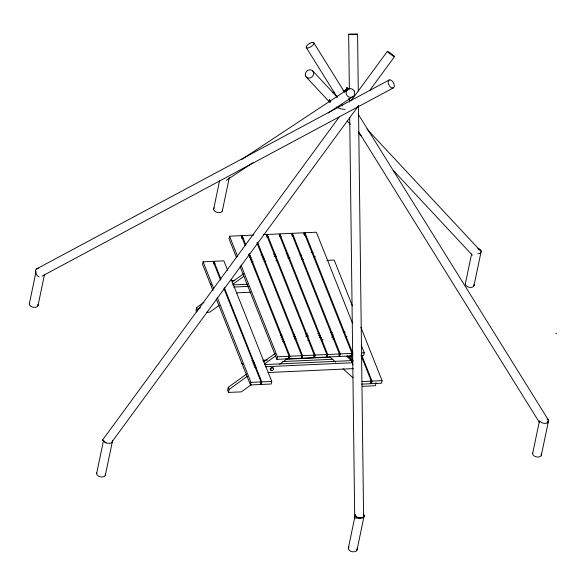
<?xml version="1.0" encoding="UTF-8"?>
<svg xmlns="http://www.w3.org/2000/svg" width="586" height="586" viewBox="0 0 586 586"><rect width="100%" height="100%" fill="white"/><g stroke="black" fill="none" stroke-linecap="round" stroke-linejoin="round"><path stroke-width="0.88" d="M345.637 90.83L345.733 90.53M29.3 303.966L36.112 271.377M37.973 305.789L44.448 274.797M96.624 473.576L103.473 440.811M105.297 475.4L112.475 441.038M213.634 209.187L219.552 180.847M220.556 280.027L213.143 261.341L203.1 261.803L202.566 264.367L212.967 290.575M203.994 302.295L196.632 307.599L196.01 310.587L196.581 312.023M197.174 311.247L197.489 309.752L196.632 307.599M222.306 211.004L229.302 177.529M213.516 263.019L213.875 261.305L223.896 260.851L227.602 270.19M253.841 235.081L229.551 236.187L229.016 238.751L236.422 257.415M241.762 237.323L242.121 235.616L245.827 244.955M246.574 374.08L228.262 387.273L227.639 390.269L228.489 392.422L241.307 391.88L251.614 384.46M228.489 392.422L229.119 389.426L228.262 387.273M266.901 236.173L267.253 234.466L278.973 233.931L326.849 354.523L326.307 357.086L314.594 357.621L313.935 355.98M326.182 354.589L327.156 357.05L338.876 356.515L339.411 353.951L291.542 233.353L279.822 233.887L279.288 236.451L281.09 236.37M223.925 288.517L261.012 381.933L260.477 384.497L250.434 384.958L250.969 382.394L217.26 297.468M292.033 235.023L292.392 233.316L304.112 232.781L351.981 353.373L351.446 355.936L339.726 356.471L339.074 354.83M231.316 279.529L271.765 381.442L271.23 384.006L261.21 384.467L261.744 381.904L224.321 287.631M248.691 254.339L289.14 356.251L288.605 358.815L276.885 359.35L277.427 356.786L241.014 265.062M303.753 234.488L304.112 232.781M304.42 235.301L304.962 232.737L316.381 232.217L352.45 323.084M256.873 242.721L301.709 355.673L301.175 358.236L289.455 358.771L289.989 356.207L249.197 253.452M263.7 234.627L266.403 234.503L314.279 355.101L313.744 357.665L302.024 358.2L302.559 355.636L257.723 242.685M314.594 357.621L315.129 355.057L267.253 234.466M327.156 357.05L327.691 354.486L279.822 233.887M339.726 356.471L340.261 353.907L292.392 233.316M361.218 345.169L364.25 352.809L363.716 355.372L361.079 355.497M361.166 355.665L371.275 381.142L370.74 383.705L361.613 384.123M360.83 327.149L382.072 380.651L381.537 383.215L371.495 383.676L372.029 381.112L361.914 355.629M376.007 382.702L375.384 385.698L362.544 386.335M348.289 548.401L354.911 516.698M356.962 550.225L364.14 515.863M465.299 284.012L471.584 253.906M473.964 285.829L481.15 251.475A4.468 2.791 11.8 0 0 477.883 248.332M532.623 453.615L539.464 420.858M541.296 455.439L548.474 421.078M547.178 422.916L547.551 421.283M346.465 89.79L345.901 89.819L345.989 91.013M345.689 91.072L345.835 90.398M346.839 88.654L346.648 89.548L346.553 88.735L347.33 88.999L346.846 89.284L346.502 88.801M345.857 91.211L346.853 90.171L346.729 90.581M346.414 89.343L346.634 88.691M346.678 88.34L347.718 88.391L346.678 88.34L345.242 91.555L346.765 88.039M345.96 91.255L345.85 90.845M346.546 89.497L346.553 89.123M346.729 88.662L346.377 89.182M346.758 89.585L346.956 88.676M346.641 90.793L347.718 88.391L347.242 88.215L347.469 88.947M347.242 88.215L346.333 89.006L347.286 89.358L347.586 88.537L346.634 88.193L346.839 88.969L347.41 88.94M347.154 89.138L347.161 88.764M347.073 89.57L347.3 88.918M347.586 88.537L347.212 89.219M106.015 443.053A4.468 0.41 36.3 0 1 102.499 440.13L339.191 117.01M351.087 100.792L387.317 51.407A4.468 0.41 36.3 0 1 392.415 54.623A4.468 0.41 36.3 0 1 393.287 56.102A4.468 0.41 36.3 0 1 387.456 51.634M112.292 441.426L358.31 106.007M369.671 90.53L394.539 56.622M231.961 282.144L243.739 273.655M197.489 309.752L200.434 307.628M232.818 284.298L243.857 276.343M219.252 305.306L209.678 312.206L206.257 312.345M263.422 361.943L275.252 353.417M229.119 389.426L247.424 376.234M264.279 364.096L275.369 356.098M279.588 364.294L287.689 358.464M362.785 517.702L363.547 517.204A4.468 2.791 11.8 0 0 363.547 514.376M241.264 159.788L348.355 89.013M226.401 180.261L252.984 162.688M328.175 113.003L352.479 96.939M36.522 268.967L389.243 79.974M42.111 276.101L393.221 87.966M361.87 518.031L362.844 517.694M361.936 518.031L359.672 518.134L357.467 517.482A4.461 2.784 11.8 0 1 355.27 514.764M355.321 514.75A4.468 2.791 11.8 0 0 358.588 517.892L363.496 517.24A4.461 2.784 11.8 0 0 363.488 514.383M349.359 89.167L348.67 34.288L352.735 34.215M353.512 34.252L357.577 34.178L358.28 90.881M286.979 255.811L288.693 255.723M287.836 257.965L289.55 257.877M318.608 335.485L320.322 335.404M319.465 337.639L321.179 337.558M241.586 238.18L243.388 238.099M266.718 237.03L268.52 236.949M291.857 235.88L293.659 235.799M248.42 255.408L250.229 255.328M260.99 254.829L262.792 254.749M273.559 254.258L275.361 254.178M286.129 253.679L287.931 253.599M311.261 252.529L313.019 252.449M249.372 257.554L251.182 257.474M262.037 256.976L263.846 256.895M274.695 256.397L276.504 256.316M300.025 255.24L301.827 255.152M250.229 259.708L252.039 259.627M262.887 259.129L264.696 259.049M288.217 257.972L290.026 257.891M313.539 256.815L315.349 256.727M251.218 261.854L253.042 261.774M264.008 261.268L265.839 261.188M275.889 260.726L277.72 260.645M301.482 259.554L303.314 259.473M213.341 263.868L215.157 263.788M326.9 260.389L334.196 260.052L352.406 305.914M231.133 280.599L234.781 280.43M232.986 284.899L247.57 284.232M233.675 287.059L248.288 286.393M236.356 292.861L250.896 292.194M280.276 335.075L282.108 334.994M293.073 334.489L294.905 334.408M305.87 333.903L307.701 333.822M317.751 333.361L319.582 333.273M330.548 332.775L332.379 332.694M343.345 332.189L345.169 332.108M281.002 337.236L282.811 337.155M293.667 336.657L295.476 336.569M306.324 336.078L308.133 335.99M331.647 334.914L333.456 334.833M281.859 339.389L283.668 339.309M294.516 338.811L296.326 338.723M319.846 337.646L321.655 337.565M331.603 337.111L333.412 337.031M345.169 336.489L346.978 336.408M282.613 341.543L284.422 341.462M307.745 340.393L309.547 340.312M321.223 339.777L323.025 339.697M332.885 339.243L334.694 339.162M555.784 333.646L556.7 333.602M277.427 356.786L289.14 356.251M289.989 356.207L301.709 355.673M302.559 355.636L314.279 355.101M315.129 355.057L326.849 354.523M327.691 354.486L339.411 353.951M340.261 353.907L351.981 353.373M361.613 352.933L364.25 352.809M251.885 360.771L253.694 360.69M262.74 360.28L267.304 360.068M285.565 359.233L330.299 357.182M348.56 356.347L350.384 356.266M252.734 362.924L254.544 362.844M282.767 361.555L332.98 359.255M253.591 365.078L255.401 364.997M264.454 364.587L352.098 360.573M254.368 367.239L256.192 367.151M265.304 366.741L352.04 362.771M267.985 372.542L353.424 368.631M250.969 382.394L261.012 381.933M261.744 381.904L271.765 381.442M362.148 381.559L371.275 381.142M372.029 381.112L382.072 380.651M274.131 256.397L276.702 256.294M305.76 336.078L308.331 335.968M360.683 518.061L354.706 518.119L349.71 117.522M357.577 34.178L348.67 34.288M358.515 517.892L359.723 518.134M478.213 248.984L480.996 250.72M347.52 355.753L351.563 359.379M346.355 356.09L351.747 360.932M329.515 356.684L335.58 362.133M342.993 368.784L353.109 377.86M210.257 283.749L211.495 284.877M241.886 363.423L243.124 364.551M345.718 90.222L346.106 90.603M312.799 70.979L337.082 97.02M366.968 129.074L479.656 249.922M306.148 76.949L329.808 102.323M347.242 121.016L350.355 124.357M358.449 133.037L361.562 136.377M393.316 170.431L472.382 255.225M313.766 42.712L344.663 92.405M348.531 98.616L349.498 100.169M358.185 114.145L548.415 420.045A4.468 1.773 -31.9 0 1 547.632 422.418M306.353 47.656L337.25 97.349M341.594 104.337L342.561 105.89M358.493 131.513L539.552 422.667M547.888 419.591L547.917 419.649A4.468 2.791 11.8 0 0 547.185 418.924M329.164 99.854L330.204 102.338M370.484 381.127L371.495 383.676M304.962 232.737L352.831 353.336L352.296 355.9L351.322 353.439M350.787 355.277L353.146 361.225M349.578 356.142L352.948 364.631M301.372 356.559L302.024 358.2M241.271 235.653L245.314 245.842M288.48 356.31L289.455 358.771M229.551 236.187L237.645 256.573M240.092 266.652L276.885 359.35M213.875 261.305L220.951 279.141M260.558 382.826L261.21 384.467M203.1 261.803L213.89 288.979M216.307 298.992L250.434 384.958M358.464 105.517L363.576 515.262M349.468 98.316L349.52 101.971M481.15 251.475A4.468 2.791 11.8 0 1 477.876 253.789M548.328 420.33A4.468 2.791 11.8 0 1 545.749 423.348A4.468 2.791 11.8 0 1 540.241 421.459M37.621 268.483A4.468 2.791 11.8 0 1 38.537 268.154M39.072 276.914A4.468 2.512 61.8 0 1 35.607 272.336A4.468 2.512 61.8 0 1 37.196 268.857M102.36 439.896A4.468 0.41 36.3 0 1 102.821 439.976M271.787 370.066A1.677 1.209 -21.7 0 1 270.197 368.968A1.677 1.209 -21.7 0 1 272.109 367.525A1.677 1.209 -21.7 0 1 273.369 368.88M547.295 419.723A4.468 1.773 -31.9 0 1 547.969 419.796M480.491 252.837A4.468 3.853 -43 0 1 480.205 253.914M336.452 107.084A14.723 9.024 12.1 0 0 338.496 107.992A14.562 9.361 11.3 0 0 345.147 109.443M330.116 101.246A14.723 9.024 12.1 0 1 329.537 99.613M332.899 92.808A14.723 9.024 12.1 0 1 334.232 92.127M343.389 91.006A14.723 9.024 12.1 0 1 344.92 91.218M343 90.369A13.449 8.387 11.8 0 1 345.191 90.603M356.962 548.76A4.468 2.791 11.8 0 1 352.12 551.682A4.468 2.791 11.8 0 1 348.882 547.06M541.296 453.974A4.468 2.791 11.8 0 1 537.032 456.999A4.468 2.791 11.8 0 1 532.777 452.905M473.971 284.371A4.468 2.791 11.8 0 1 469.708 287.389A4.468 2.791 11.8 0 1 465.445 283.294M222.453 210.293A4.468 2.791 11.8 0 1 216.901 212.322A4.468 2.791 11.8 0 1 214.227 207.847M37.973 304.324A4.468 2.791 11.8 0 1 33.71 307.342A4.468 2.791 11.8 0 1 29.454 303.255M112.329 440.291A4.468 2.791 11.8 0 1 109.208 443.353A4.468 2.791 11.8 0 1 103.81 440.679M105.297 473.935A4.468 2.791 11.8 0 1 101.034 476.953A4.468 2.791 11.8 0 1 96.778 472.865M346.883 87.988L347.432 88.186L346.883 87.988M346.128 89.673L346.678 89.87L346.128 89.673M309.826 43.283L308.822 43.877A4.468 1.773 -31.9 0 0 307.218 47.979A4.468 1.773 -31.9 0 0 313.693 44.133A4.468 1.773 -31.9 0 0 309.826 43.283M392.554 88.083L391.792 87.915A4.468 2.512 61.8 0 1 388.269 81.256A4.468 2.512 61.8 0 1 393.177 82.318A4.468 2.512 61.8 0 1 392.554 88.083M354.208 91.057L353.548 90.098A4.468 4.248 56.5 0 0 346.407 91.174A4.468 4.248 56.5 0 0 350.684 97.379A4.468 4.248 56.5 0 0 354.208 91.057M305.313 75.111L305.313 74.034A4.468 3.853 -43 0 1 311.723 70.174A4.468 3.853 -43 0 1 311.73 77.103A4.468 3.853 -43 0 1 305.313 75.111M271.53 370.506A1.677 1.209 -21.7 0 0 273.537 368.638A1.677 1.209 -21.7 0 0 270.842 368.521A1.677 1.209 -21.7 0 0 271.53 370.506"/></g></svg>
